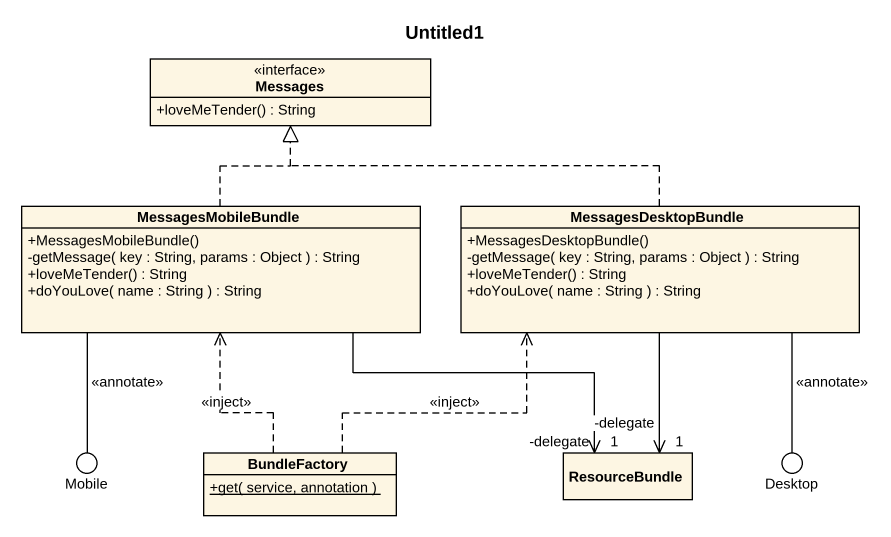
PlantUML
@startuml
title Untitled1
allowmixing
hide circle
hide empty members
skinparam classAttributeIconSize 0
interface Messages {
  +loveMeTender() : String
}
class MessagesMobileBundle {
  +MessagesMobileBundle()
  -getMessage( key : String, params : Object ) : String
  +loveMeTender() : String
  +doYouLove( name : String ) : String
}
class MessagesDesktopBundle {
  +MessagesDesktopBundle()
  -getMessage( key : String, params : Object ) : String
  +loveMeTender() : String
  +doYouLove( name : String ) : String
}
() Mobile
class BundleFactory {
  {static} +get( service, annotation )
}
class ResourceBundle
() Desktop
MessagesMobileBundle .up.|> Messages
MessagesDesktopBundle .left.|> Messages
Mobile -up- MessagesMobileBundle : <<annotate>>
BundleFactory .up.> MessagesMobileBundle : <<inject>>
BundleFactory .right.> MessagesDesktopBundle : <<inject>>
ResourceBundle "-delegate\n1" <-left- MessagesMobileBundle
ResourceBundle "-delegate\n1" <-up- MessagesDesktopBundle
Desktop -up- MessagesDesktopBundle : <<annotate>>
@enduml
